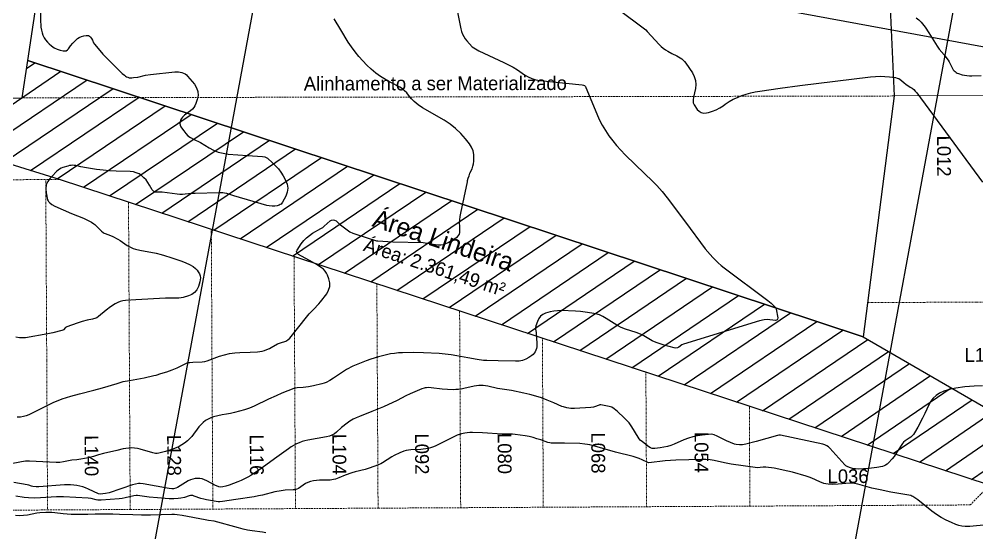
# Model space of a CAD drawing. Header units: centimetres. Extents: x 0 to 1302389, y -144212 to 85618.
# Drawn here: x 366340 to 380202, y -88355 to -80917 of the extents above; entities that cross this region are included whole.
import ezdxf

# ---------------------------------------------------------------- set-up
doc = ezdxf.new("R2010")
doc.units = ezdxf.units.CM
doc.header["$LTSCALE"] = 4
doc.linetypes.add('DASHED', pattern=[19.049999999999997, 12.7, -6.35])
doc.linetypes.add('TRACEJADO', pattern=[2, 1, -1])
for name, color, linetype in [('CANEVA', 252, 'Continuous'), ('CURVAS-INTERMEDIARIAS', 39, 'Continuous'), ('CURVAS-MESTRA', 34, 'Continuous'), ('LIMITE-L', 7, 'Continuous')]:
    doc.layers.add(name, color=color, linetype=linetype)
for name, color, linetype, lineweight in [('K-ALINHAMENTO', 10, 'Continuous', 9), ('P-URB', 2, 'Continuous', 9), ('textos', 2, 'Continuous', 9)]:
    doc.layers.add(name, color=color, linetype=linetype, lineweight=lineweight)
doc.styles.add('EC_NOMES', font='GOTHIC.TTF')

msp = doc.modelspace()

# ---------------------------------------------------------------- hatches: boundary and pattern name
at = {"layer": 'LIMITE-L', "transparency": 33554534}
h = msp.add_hatch(dxfattribs=at)
h.set_pattern_fill('ANSI31', color=3, scale=99.66408629668715, angle=-10.46440521138742, style=0)
h.set_pattern_definition([(34.53559478861259, (-190174260.4240097, -752151077.3775489), (-179.3918679343065, 260.6697166562976), [])])
h.paths.add_polyline_path([(381123.9133138409, -87001.43060718541), (378558.3140243514, -85516.06511459203), (366466.2872368044, -81513.7712144574), (366384.9388638919, -82056.18171195319), (363130.9324726069, -82063.00730415151), (366924.6325989601, -83238.3082638142), (380386.0337937076, -87666.38832107856)])

# ---------------------------------------------------------------- linework, layer by layer
at = {"layer": 'CANEVA'}
for p, q in [((366979.8914313201, -95667.3476610991), (374097.3610311936, -57131.32585878545)), ((376780.53806451, -97477.49310965298), (383898.0076643835, -58941.47130733935)), ((357638.3036379267, -77130.87115844426), (391573.0455384824, -83398.50031580211))]:
    msp.add_line(p, q, dxfattribs=at)
at = {"layer": 'CURVAS-INTERMEDIARIAS'}
for points, elevation in [([(372685.3566925025, -80814.19127081637), (372734.2774431887, -81055.80415218082), (372744.5098626528, -81094.95020985662), (372757.9588594606, -81132.70390324318), (372776.2309121088, -81168.37885081914), (372797.7177319339, -81202.67123482635), (372818.8504611927, -81231.91181219276), (372856.3704409724, -81276.13832746446), (372897.6372413826, -81315.82722082664), (372944.5015812659, -81348.69535533461), (372995.1109316378, -81377.03566856153), (373356.6968713751, -81544.01369292667), (373423.9292045906, -81576.95459450042), (373489.5645238431, -81612.94507470186), (373553.5247342862, -81651.85922478134), (373654.8404593188, -81721.07446442355), (373706.7507098459, -81751.86447380274), (373760.7779256991, -81776.95435979252), (373818.0176069949, -81793.48569526419), (373877.3840542415, -81804.31871758075), (374488.9455918743, -81867.54982939892), (374506.3667196905, -81871.39581967017), (374522.4685099449, -81879.09266248281), (374529.4975131673, -81884.49555957585), (374535.6982195588, -81890.59681092098), (374544.7632234171, -81905.60871176916), (374700.3260039547, -82286.20665294275), (374737.7624081157, -82369.40697794437), (374778.8887427134, -82450.57264719924), (374825.5530631319, -82528.69703858258), (374875.9091241219, -82604.77697358938), (374930.9316633141, -82677.7053410745), (374988.4543240845, -82748.5110539688), (375049.6924900227, -82816.10104272736), (375113.4209768997, -82881.56656665809), (375396.1700799602, -83156.73850849722), (375504.081589583, -83258.55998185373), (375570.0574501434, -83326.23447832029), (375647.8058273082, -83411.7114480999), (375719.8453926682, -83502.03257511591), (375984.7535464105, -83856.57020516269), (376271.8192564026, -84240.78093400673), (376342.6616428975, -84326.9384412608), (376379.5061537449, -84368.84091041243), (376418.078603871, -84409.01525905624), (376458.1264261883, -84447.56686375174), (376500.3766010975, -84483.68744255861), (376544.1039583736, -84518.17547660728), (377178.2936521737, -84989.4646531326), (377226.0852524777, -85030.59175879898), (377279.2380913034, -85082.52985667466), (377291.0427250002, -85098.40248181025), (377297.6649372283, -85117.03746712342), (377321.2648211717, -85243.38083353828), (377318.9397670213, -85258.8227737621), (377312.8912945522, -85270.71894875253), (377301.2729256577, -85277.26888423236), (377285.9427492282, -85280.26506399288), (377164.8285305623, -85264.7976052041), (377121.3708347974, -85271.76074638317), (377056.8451885007, -85286.72103482694), (375957.2630812243, -85620.56269675639), (375932.2341180292, -85632.22683769878), (375890.8642454994, -85668.60215872171), (375869.2956603572, -85677.11493906082), (375845.7779617026, -85679.38943982482), (375822.3792152938, -85676.08126989956), (375678.5670862465, -85638.03674252098), (375619.2582013541, -85619.9779802931), (375561.4419366997, -85597.62402631016), (375504.7722958491, -85572.29946798095), (375380.5298588055, -85502.48819992389), (375345.3449680659, -85484.03040295793), (375309.2942846444, -85467.5714467034), (375272.0040910793, -85454.14701885305), (375116.8916609546, -85404.4682194134), (375052.6261052811, -85379.1697532537), (374991.669857887, -85346.70897971568), (374836.8535400329, -85249.27819772769), (374788.2595801897, -85222.26280770503), (374738.0176896182, -85199.61527369847), (374685.3115184899, -85183.5057279378), (374630.9672173058, -85171.7658482506), (374534.155318082, -85158.44576455816), (374464.5837343611, -85150.8460509856), (374394.7933299723, -85145.63831573413), (374184.005264197, -85137.19249340091), (374130.3490257553, -85138.29908917012), (374077.2677156132, -85143.2618127127), (374025.0555084167, -85153.9998321768), (373960.0992026977, -85173.15753853496), (373920.6301378415, -85193.42473402846), (373886.8283552463, -85219.27912538327), (373861.5066147198, -85253.49018381073), (373841.8557767561, -85293.26883674724), (373820.3372571564, -85359.34738263016), (373815.5305968584, -85383.0673264674), (373816.2512426475, -85407.26085604427), (373821.918733352, -85456.30685984768), (373835.2176991703, -85611.31476473837), (373835.6470925433, -85636.70110279229), (373833.8176566683, -85661.7513227596), (373828.6172379579, -85686.34109348484), (373821.1481893679, -85710.592935886), (373809.995390544, -85733.05969028611), (373796.4490875949, -85753.61480146105), (373779.3361249605, -85771.31187351263), (373759.8510696166, -85787.09112209058), (373716.4679526567, -85815.92917706957), (373671.9790950313, -85839.7792977597), (373625.8174814477, -85857.70569050888), (373577.1302228055, -85866.7535768103), (373526.7487967802, -85869.88391551221), (373273.4023413276, -85862.050544581), (373108.8116791976, -85859.95820297516), (373061.7488191178, -85857.08333114392), (372968.1634013882, -85844.89632106276), (372833.4947330756, -85821.21941190754), (372674.3866911986, -85789.55233909859), (372594.3654458941, -85776.96184696659), (372417.3300049411, -85759.99349498443), (372192.4010283233, -85748.10482746694), (372051.8586186036, -85744.32245532185), (371887.6646112971, -85746.72222328983), (371829.385079522, -85750.19783471053), (371771.382060561, -85755.85286155055), (371713.785290127, -85764.79570802406), (371656.4668426343, -85775.90816928749), (371543.1923411948, -85804.7494851228), (371431.7876171732, -85840.14888148551), (371363.6384471733, -85864.02760332008), (371266.0420067216, -85900.99424934242), (371170.4234351903, -85942.83626440854), (371078.0392324178, -85990.98164658842), (371033.6365119785, -86018.15167816472), (370891.3219472851, -86114.56066945673), (370838.0479610896, -86148.05829871155), (370782.4294221512, -86176.47094401217), (370753.2130227779, -86187.32114009227), (370723.2837103593, -86196.48901244556), (370602.2834291407, -86227.81550355742), (370528.412491375, -86242.94498933415), (370453.3728456159, -86250.40941275138), (370364.9590668071, -86255.65705447225), (370339.4655940379, -86259.02607296593), (370314.6834311116, -86265.29331580744), (370143.9035985503, -86332.98240553419), (370059.7005303235, -86369.09848930771), (369948.7892784693, -86420.31850834459), (369741.2259396575, -86519.90914355469), (369673.5000336607, -86549.28825202823), (369603.3865451185, -86572.38863714284), (369458.0937972112, -86612.43426533311), (369399.3001585129, -86624.78437503867), (369339.8939663642, -86634.30517523561), (369280.9018063595, -86645.91930557691), (369155.1725709543, -86677.22371305316), (369114.1435997642, -86690.73668573919), (369074.9651924875, -86707.78396800003), (369038.5372243802, -86730.1330896176), (369003.9518296633, -86756.0049101254), (368972.3511328062, -86785.96509991918), (368942.7540346676, -86817.64329908931), (368916.1699501861, -86851.88471622686), (368865.6133304801, -86925.92751682608), (368838.4596965765, -86960.7833233334), (368808.1917325685, -86992.96598427661), (368775.8392045808, -87023.37514201287), (368735.1617902322, -87055.01357008662), (368696.5108856264, -87080.7831433012), (368655.4244296711, -87102.45428797108), (368612.7142728637, -87121.39314679673), (368533.3024793146, -87151.15779091237), (368460.851394362, -87174.67776787857), (368362.7817297013, -87201.03690772533), (368337.7011253128, -87204.0362427138), (368312.3433616352, -87203.48782113646), (368275.0344203545, -87196.47536937971), (368091.5048731273, -87142.39936475281), (368051.3961016702, -87133.09617357649), (368010.9897423587, -87126.9406707497), (367970.1511721123, -87125.53972285864), (367929.0150140264, -87127.28646331793), (367884.1083481825, -87131.83337018231), (367846.6544146828, -87137.51353152303), (367754.9888906496, -87161.9035169275), (367563.4773538598, -87204.87535089589), (367489.5539479364, -87225.72140641662), (367416.4208776116, -87249.25731272929), (367379.4845166889, -87259.54313144292), (367342.0695789932, -87267.86558843008), (367176.7509031487, -87295.12142525939), (367103.5773366257, -87300.54878808607), (366982.1473266491, -87328.05610432843), (366928.541281248, -87337.06711548741), (366874.1800168683, -87337.82052598073), (366491.7533565962, -87317.15307090711), (366433.5480665914, -87317.97689620717), (366375.9412369179, -87326.37059605637), (366200.6244795384, -87360.29320031672)], 77638.32322511928), ([(366653.8030321504, -80700.0399714105), (366651.0470427207, -80955.69242313204), (366652.2735213902, -80995.74939819344), (366655.6812257385, -81035.52005986415), (366662.3571483221, -81074.8808526161), (366671.2142965988, -81113.95533198188), (366684.5095344339, -81151.22455270376), (366701.311050487, -81186.4657376752), (366723.3866847866, -81218.66758432353), (366748.9649770292, -81248.86099638732), (366773.1474914871, -81273.22237734264), (366808.8869079205, -81303.82294258976), (366847.1021899036, -81330.12748866668), (366889.0321752949, -81349.98310577008), (366933.4380262416, -81365.54270379714), (366976.2763942013, -81376.74866840805), (366999.2607981873, -81378.07493550552), (367020.3256974965, -81374.3744537289), (367038.5251357368, -81363.141463954), (367054.8246706211, -81346.88534551003), (367084.9276782708, -81305.11493710332), (367117.9731555948, -81265.63120807905), (367153.9071860039, -81225.70802731643), (367183.5834652858, -81199.52747371129), (367209.6032503329, -81181.62076062761), (367242.0322705127, -81167.91803323675), (367276.7415315155, -81158.386398929), (367311.9994995318, -81152.52361990465), (367329.6163298374, -81152.6760852465), (367345.8490193448, -81156.26203515887), (367359.9858963482, -81164.99459182983), (367372.738632585, -81177.16063298244), (367386.9727665596, -81197.38394345128), (367400.0249530438, -81221.09835280827), (367417.1901791506, -81257.93709491543), (367432.5918055328, -81280.18006255035), (367483.1945888874, -81342.24835707626), (367553.2045925836, -81423.52922812867), (367627.5007110998, -81500.91937165929), (367833.1170939174, -81703.85284501413), (367863.1446726733, -81729.82080769047), (367879.4111346033, -81741.12571074866), (367896.3163711037, -81751.60604055357), (367914.0889517867, -81759.53039281478), (367932.3485909186, -81765.09203924064), (367951.3302970694, -81767.12832332583), (367970.7874508854, -81766.80989206157), (367993.6106741566, -81764.23482954846), (368055.7464368799, -81755.02560710482), (368167.4944683565, -81729.5104083888), (368242.6438863178, -81716.23864932836), (368593.4832416427, -81680.75189185707), (368644.7000759224, -81680.4514833419), (368669.9779864317, -81684.06618843798), (368695.1018018895, -81689.55780783866), (368718.7896029385, -81698.54427582308), (368740.8703307604, -81710.03117590304), (368760.5417288176, -81725.2892303236), (368778.6024333631, -81743.06731809856), (368877.3363750192, -81859.73400434118), (368908.2616577196, -81911.2964201771), (368927.4808568768, -81965.05480194266), (368929.152011408, -82022.12944903586), (368919.1366837028, -82081.40368225737), (368898.9932540301, -82140.25659147283), (368885.4608378346, -82170.2296584901), (368868.7107839283, -82197.81454857028), (368847.1222877332, -82221.79975708626), (368822.3259545002, -82243.3985987207), (368734.0110893857, -82308.19734808512), (368718.4184680739, -82321.88812782808), (368704.2960213601, -82336.78286136873), (368692.3721260957, -82353.49242112332), (368676.7196929182, -82381.93881128385), (368669.4773004283, -82405.78657741728), (368667.1992586342, -82429.31477517364), (368672.3623124918, -82452.39302202512), (368682.4897170548, -82475.15170040657), (368703.9154573319, -82507.68958760676), (368721.7460926952, -82534.77976357352), (368751.1006079161, -82571.96444998833), (368783.8849614067, -82605.12052748649), (368821.8287732711, -82632.23640682863), (368863.194432901, -82655.31206638552), (368965.1107376057, -82701.24671050924), (369090.9313376348, -82779.57905894972), (369155.5200822431, -82813.66342968936), (369222.2700372591, -82841.20451124478), (369292.2627129636, -82858.92575861787), (369364.4245896015, -82870.11532739527), (369646.7490232885, -82892.53379192235), (369860.9919852435, -82906.19872999977), (369894.3664710975, -82910.86290562295), (369915.1428335772, -82917.94341944577), (369933.358072647, -82930.16567846254), (370008.4724542318, -82996.37605115905), (370052.0214089985, -83038.9087093015), (370092.4004365137, -83084.00786997474), (370127.9924560389, -83132.96605467866), (370160.4029375069, -83184.49873239524), (370197.0109924418, -83249.8503992206), (370218.2210935538, -83307.64535424617), (370227.4627691864, -83365.48988196242), (370218.7509015642, -83423.41366875428), (370198.0687983439, -83481.39682877873), (370150.5452076768, -83568.10097856619), (370141.3448318031, -83581.53321752598), (370130.7303958368, -83593.4576827017), (370118.0257068388, -83603.0907102662), (370103.8989672684, -83611.2043530859), (370072.6128213091, -83621.68240910606), (370039.8772655238, -83625.74083477774), (370002.194141501, -83625.69294482042), (369960.041172543, -83620.92766000074), (369924.0507414354, -83612.92226557713), (369449.9120830324, -83476.80397303615), (369347.7513315138, -83442.78344999193), (369310.8943318929, -83435.13488712144), (369289.6296956845, -83432.45398433722), (369230.6182700638, -83430.17964169389), (368886.6376338495, -83440.98764688641), (368838.1571453616, -83443.64814922545), (368741.5848326876, -83453.44965270403), (368702.8422045245, -83454.85807683016), (368664.1270646167, -83453.7581043574), (368625.5772426527, -83449.95222242479), (368410.9509429925, -83421.57144550583), (368380.1018951217, -83420.73852100465), (368333.7406477698, -83423.28369103945), (368307.9434322914, -83419.84671642777), (368294.8889450516, -83415.84440700972), (368289.0042126375, -83412.4771481434), (368273.7937379644, -83398.41800477938), (368266.0642339406, -83386.87568791973), (368228.9185397455, -83319.00246220309), (368204.7969749816, -83280.75728879531), (368177.8759680944, -83244.8835357881), (368146.7561729983, -83212.59232003184), (368112.8449262753, -83182.68413554702), (368074.9537897636, -83158.74009712465), (368035.3600561855, -83140.22812527171), (367992.9495549953, -83129.66874470338), (367948.6701560431, -83124.3992308277), (367744.4517301137, -83118.57555957622), (367649.9158826305, -83112.85141657875), (367555.6296800072, -83103.90992030219), (367461.5170444324, -83092.82146181999), (367314.3786696597, -83072.18257262051), (367233.9036724081, -83056.39683699026), (367161.3400465962, -83038.38317365333), (367137.8726180242, -83034.1299008161), (367114.3845021732, -83032.18358117755), (367090.8591750168, -83033.67627997173), (367067.3131605641, -83037.47593205795), (367043.8458358223, -83043.42859737441), (366974.404687088, -83064.53495162295), (366947.8332727821, -83075.66083279898), (366925.6460574988, -83087.6876750373), (366905.3697615383, -83102.7025508016), (366886.3564043804, -83119.7141724278), (366815.416172351, -83192.8907931255), (366788.9986468912, -83220.13943603978), (366755.6947327433, -83267.27801302652), (366732.9574931043, -83317.40198556293), (366726.0733554377, -83372.01475708385), (366729.7656929457, -83429.61473420862), (366752.895558702, -83531.39532719715), (366759.6677543923, -83548.6695224655), (366766.2779676226, -83558.80918328822), (366783.1076696023, -83576.88692777132), (366813.2276949411, -83598.78757044894), (366858.796978658, -83623.90649668896), (367096.2856037234, -83731.70123955622), (367272.7577550013, -83800.1728427345), (367341.0805717557, -83832.69691942103), (367386.0821419684, -83856.17047483986), (367421.6085556428, -83878.43115536566), (367437.7982674761, -83891.68806781381), (367530.2788010263, -83985.96700037783), (367556.9096151635, -84007.608326872), (367572.040960388, -84015.51106088102), (367637.6054249523, -84039.81296408304), (367696.6742847686, -84065.31714057442), (367769.4960897721, -84102.01670626414), (367804.1252658683, -84123.48330165481), (367904.0917599436, -84193.19933115767), (367931.8989359255, -84209.51409668595), (367961.0144852091, -84223.3543411229), (367991.0010765897, -84235.55143864988), (368021.8741221483, -84245.69270182773), (368084.5951576791, -84262.2330619758), (368324.2172440393, -84303.98709178716), (368397.5450099832, -84322.2533738736), (368445.6052349767, -84337.34266999346), (368534.6095881319, -84369.06500650872), (368697.1689323785, -84422.92661306917), (368753.7282575943, -84443.69032809834), (368808.2079840254, -84468.58001195581), (368859.1114056373, -84500.15702100255), (368894.242018224, -84528.18234349092), (368915.8240254243, -84550.38101408066), (368933.6828472611, -84575.67237062263), (368949.0640191815, -84603.01958740278), (368958.680523253, -84632.22096264092), (368963.7990477579, -84661.68615379761), (368962.1540917711, -84691.55415438657), (368956.0031657111, -84721.67436011968), (368934.1252804643, -84788.43652055366), (368910.5395736566, -84834.97816282726), (368880.1567432497, -84874.47732958099), (368839.5760422947, -84903.39717726706), (368792.1902272487, -84925.26293866168), (368714.6688720809, -84946.16404860621), (368684.3897359189, -84951.62885402667), (368653.7587331837, -84954.44425243954), (368529.7498075413, -84956.35065082353), (368458.3381851448, -84959.0426763187), (368026.9526421796, -84980.93997403921), (367880.1559206224, -84991.26572339001), (367841.0985599738, -84997.17675590792), (367803.1236924926, -85006.50050810134), (367766.7979714819, -85020.94296452898), (367731.5627341306, -85038.80975140375), (367664.5763508017, -85082.40292631055), (367601.1514812211, -85131.0220743824), (367490.4891517598, -85222.8178303916), (367463.0622628002, -85240.88019025512), (367448.0451382889, -85247.3395409307), (367399.8806240433, -85260.41634632708), (367325.438507715, -85275.78492650797), (367251.6594995765, -85293.43472999503), (367179.3896877968, -85316.52197861666), (367030.6716273421, -85370.17460221244), (367013.4116547249, -85380.16221159702), (366981.3210549653, -85414.14671764523), (366974.5532820197, -85419.29190217413), (366958.8132887208, -85426.0434104419), (366830.0110980924, -85457.74307626183), (366756.2698701769, -85472.38977029943), (366433.4085687774, -85529.41196072072), (366383.1950725805, -85533.05979426543), (366347.2447493359, -85530.81847302077), (366290.2712114006, -85519.86998917421)], 77837.65139771266), ([(374989.4901465558, -80756.53129409591), (375408.8935967731, -81072.17568623213), (375431.9425719858, -81094.16895689658), (375604.2548574418, -81283.16761866462), (375632.7551386848, -81311.47845318227), (375662.8710525546, -81337.736375454), (375695.4104153816, -81360.91492926626), (375729.5868222917, -81382.03439040418), (375786.5753593147, -81413.2049181094), (375858.4028252697, -81447.16681931814), (375885.917973002, -81463.03238425759), (375930.4178227524, -81493.17330148251), (375951.8353392796, -81511.378816229), (375970.8730313358, -81532.04338835526), (375988.3380946495, -81554.36341635796), (376085.1963899291, -81695.06842530315), (376112.8368787144, -81748.83153890198), (376130.9161774048, -81804.42664981206), (376134.6447954336, -81862.76304595367), (376128.8122233751, -81922.93143940606), (376101.1858601776, -82046.55325343559), (376094.9951111902, -82084.57138397341), (376094.1091749294, -82106.92766730918), (376097.9433231362, -82128.96994192564), (376111.1811532555, -82159.96514564176), (376154.2808047213, -82223.31313594902), (376182.5760739933, -82250.97800700838), (376214.0896787848, -82270.21716635831), (376250.4191759998, -82276.8257488535), (376289.9474074462, -82275.00499925652), (376318.9463825781, -82267.96593594243), (376374.8149289248, -82250.93036733061), (376428.8272223235, -82229.84255464637), (376480.0564163335, -82202.69688223803), (376529.4293573856, -82171.49896585022), (376561.0926597058, -82148.82725046735), (376617.623951424, -82111.79616480583), (376675.8790192577, -82078.05300201886), (376736.7286468333, -82049.24843405225), (376799.3020505072, -82023.73178905359), (376863.6868931201, -82002.67464503192), (376928.7277326518, -81984.21159512125), (376994.7525675932, -81969.63968624559), (377061.4235988192, -81957.66006133778), (377353.3978915656, -81914.71661710198), (377638.0916487561, -81876.34730818524), (378665.2012922507, -81751.99845157168), (378733.7945950982, -81746.29268855712), (378802.3829589678, -81743.96095967683), (378870.9599191117, -81746.6844767016), (378939.5239497637, -81752.77041708495), (379026.2434844048, -81763.71972733267), (379050.2965986062, -81769.24669640785), (379072.9493324201, -81777.63659202919), (379093.5210968932, -81790.3244979867), (379112.6826803033, -81805.87352053088), (379149.1273814267, -81841.21576268668), (379173.5406634535, -81860.8157877801), (379237.7096871476, -81899.97120445804), (379264.3851341545, -81917.74921440077), (379289.3240307976, -81937.46658870066), (379311.6455860088, -81960.1059004234), (379332.2189800557, -81984.6925670807), (380284.0898870094, -83276.99898800033)], 77538.6591388226), ([(379325.9551121233, -80898.52585222485), (379362.343517465, -80926.8746994756), (379395.8195276451, -80959.7429896674), (379455.2722436373, -81035.62807505552), (379507.9985614183, -81115.88559373049), (379625.3807831053, -81310.14402408196), (379657.8299496799, -81352.90695903005), (379729.2309469663, -81433.73529365042), (379768.3910483819, -81484.7207122623), (379785.1214253314, -81509.9759435005), (379800.0694810264, -81536.32088261656), (379847.767162642, -81632.93989563442), (379858.644174205, -81649.00605119922), (379871.6045083712, -81663.45026433904), (379885.9522675615, -81676.80277842726), (379901.9715928594, -81688.18365587876), (379918.7223204647, -81698.12869972785), (379936.5844775105, -81705.89730188064), (379987.4695901977, -81721.0015961667), (380022.9736092691, -81728.89688196447), (380058.7342810704, -81734.57947144573), (380094.8563354395, -81736.93359058548), (380131.2350425389, -81737.07501340687), (380266.4197306487, -81731.34431957413)], 77438.9950525259), ([(380285.8603682311, -86224.44473840497), (380162.5805178029, -86231.51274162164), (380030.5199346553, -86242.16835072584), (379899.0858173244, -86258.9801105567), (379819.1732593342, -86273.6220984007), (379770.5707156759, -86286.82070070575), (379723.5017018683, -86304.72138936902), (379660.6874713686, -86334.45024369872), (379611.7832288112, -86366.67727977276), (379568.6369051029, -86404.2751474859), (379534.0989627882, -86449.91893195524), (379505.3207494555, -86500.9237475263), (379449.2939227475, -86626.9722699021), (379416.9377499541, -86694.22138574475), (379346.2344939727, -86825.707741928), (379299.6026068119, -86906.87059565034), (379284.1391009386, -86929.5749447202), (379266.7081992376, -86950.365271538), (379246.3418098261, -86968.28237997444), (379224.0178252525, -86984.28727621312), (379166.8249510734, -87020.72996111185), (379139.6636365469, -87043.93926371017), (379125.313344355, -87062.8661745876), (379055.6357679919, -87174.31256160652), (379004.9409824001, -87247.07310660908), (378976.8005345369, -87281.29057827184), (378922.6465339569, -87340.45972121644), (378903.2061375552, -87357.80800416836), (378882.3044103569, -87372.69722989964), (378859.2094069318, -87383.87736356532), (378834.6530727, -87392.59844010515), (378756.6906107041, -87408.64450618668), (378600.3123222131, -87426.83893388335), (378563.4558660252, -87429.5585499543), (378489.5372692182, -87431.3922820799), (378445.5691120251, -87429.59573983942), (378416.4307552848, -87425.8659871188), (378387.8401226816, -87419.11582519737), (378359.6125793991, -87410.34491988597), (378324.622201884, -87395.66285439074), (378306.9852268793, -87385.1385897288), (378291.2383543, -87371.95333310316), (378076.3678065204, -87130.06461733891), (378054.3328750427, -87109.49510386706), (378028.9466397779, -87093.24234866799), (378001.1635647283, -87081.0772389922), (377972.0302503623, -87072.65592455858), (377358.4491564164, -86940.13398292824), (377336.7193128161, -86939.97184643304), (377315.3899253521, -86943.89712247418), (377007.8207885557, -87032.69934410299), (376857.6143740061, -87072.79012266704), (376811.5556022201, -87080.99579964852), (376764.7835810042, -87082.19822947378), (376718.3421697384, -87076.39764479105), (376695.6736877607, -87070.7818234769), (376634.0818209883, -87048.89605100622), (376580.0346418578, -87024.57273582637), (376462.7542585786, -86962.11818449292), (376443.0410722329, -86952.90299154044), (376402.4088322336, -86937.2701084101), (376360.5235319849, -86928.25703194173), (376317.6794237075, -86928.7153623515), (376225.2328212672, -86940.04912825863), (376158.0793603013, -86951.12885208937), (376091.8883539722, -86965.83222928055), (376027.1281388194, -86985.95857044286), (375963.3419890944, -87009.70057448107), (375820.5235043513, -87069.71301586158), (375771.7081136031, -87087.96006305487), (375722.1709917514, -87103.52993055951), (375671.5387573941, -87115.09691928665), (375620.1866021164, -87123.97692751483), (375543.1889993188, -87134.1404852618), (375516.7601723974, -87134.39760445923), (375503.828749275, -87131.97881057719), (375478.6753507484, -87123.02570100245), (375455.3464238804, -87110.01098631354), (375360.4432953734, -87036.75048432575), (375330.9623030828, -87010.73144954036), (375313.1981520826, -86991.45748311208), (375297.7495395271, -86970.40176429917), (375209.2193884696, -86817.69460921979), (375190.0966192879, -86789.80835703894), (375168.9801038758, -86763.38829707989), (375146.5468884177, -86737.95137915833), (375099.0144748603, -86689.22023882071), (375002.1140825024, -86596.92222660716), (374953.7822830053, -86557.07370453578), (374918.4565887028, -86536.36020732444), (374879.2786458298, -86524.43168410668), (374761.7887526026, -86503.27899685508), (374747.3293337512, -86502.49349754589), (374733.1282228526, -86505.30294771638), (374668.3148153822, -86528.84508575904), (374651.0410854712, -86533.52956273896), (374615.5508239662, -86538.61971992385), (374379.6431071591, -86554.2366320886), (374325.3137271678, -86554.10405378905), (374298.3672242804, -86551.07304319367), (374268.0394723787, -86545.82633673766), (374218.9637556492, -86532.39404810648), (374195.1975494255, -86523.39309895816), (374078.3299056463, -86471.8186616546), (373984.4079032855, -86433.24895747827), (373901.3140123666, -86401.73652007157), (373816.6296240545, -86374.77484106744), (373730.7533066013, -86351.68754640158), (373644.0818180812, -86331.80806283047), (373464.3814021878, -86294.53362448508), (373265.7836073152, -86262.39376890485), (373122.7709423672, -86231.76367630952), (373057.2025477624, -86222.95742283671), (373024.3187666906, -86221.34329113306), (372991.5735394196, -86221.83241960895), (372959.0254371635, -86225.47952834118), (372926.614078535, -86231.23969796853), (372776.2114956998, -86265.58825441636), (372737.721408945, -86272.98241696815), (372699.0268532254, -86278.57532927391), (372660.0500956721, -86281.47089166357), (372620.8670590194, -86282.57500443712), (372542.3472782962, -86279.79883838099), (372464.1190084549, -86272.53604489626), (372303.4770236061, -86252.96046169114), (372269.7157355445, -86250.8295334279), (372235.9399664643, -86252.61816553806), (372219.2318294532, -86255.22808612772), (372202.7662261751, -86258.77467948903), (372170.8327462313, -86269.62978890823), (372001.9518602002, -86341.08509374113), (371936.6411541736, -86370.66704193153), (371809.7396696236, -86437.51112815127), (371615.44149272, -86529.15330922962), (371445.9892211886, -86599.64160838185), (371266.0501284777, -86667.91938362003), (371218.5340604302, -86687.58206829923), (371172.5745885655, -86710.06599448773), (371128.9371201926, -86736.76926691236), (371086.8464473513, -86766.29197079659), (371006.0693138111, -86830.83091222274), (370935.660385185, -86896.96050595268), (370903.0792356063, -86922.0775213787), (370867.811829478, -86942.53292012625), (370830.3325542165, -86956.03260104617), (370791.1461561592, -86965.38596204529), (370520.3269599979, -87011.93262989208), (370476.9633143193, -87021.29486075253), (370434.4349475948, -87033.21335360696), (370393.186716127, -87048.95606382313), (370352.7639629544, -87067.25322598405), (370275.3550962528, -87111.14096371093), (370238.3511139677, -87135.78568647138), (370071.1315816745, -87260.47267300752), (369825.7698153144, -87436.310478031), (369738.8967311221, -87495.22358995274), (369694.1554875746, -87522.63514666652), (369648.7716939462, -87549.02601392413), (369602.3627371204, -87573.50459138438), (369555.264528408, -87596.44710512093), (369507.1163057594, -87617.11801515156), (369380.6329900181, -87664.08357147325), (369332.4691223129, -87678.52871774405), (369286.5174595498, -87689.88588448521), (369259.1585539403, -87692.81914919979), (369231.9393654857, -87688.79522191902), (369218.5486566015, -87684.52811391745), (369180.1112959035, -87667.547266896), (369056.9817883043, -87599.50233897375), (369024.6282760352, -87584.81067960459), (368991.394076254, -87573.62522096929), (368956.8303245557, -87567.7177597119), (368921.3742745466, -87565.32448967337), (368886.0388580299, -87568.58854584943), (368851.7399311266, -87575.45952442638), (368818.967241803, -87587.73055566795), (368787.2310420762, -87603.60850940025), (368631.8507931952, -87698.43538202098), (368607.513279793, -87708.60563539038), (368572.7628767603, -87717.86616155377), (368548.4515067343, -87719.60894494125), (368511.5381858303, -87714.89925721363), (368134.3271743876, -87642.72635278525), (368090.3115395818, -87638.77242702877), (368068.3415155511, -87640.34968549671), (368024.561484604, -87648.78367354069), (367981.3743541058, -87660.70211468462), (367643.9388209434, -87773.53156625517), (367591.2331680207, -87785.40477997303), (367510.5231889055, -87795.4198283527), (367490.8170106033, -87791.05044732802), (367342.6673831829, -87721.89109119971), (367301.7088255582, -87704.67769223562), (367260.0381049524, -87689.67393817793), (367217.3294468359, -87677.98518182471), (367173.9184264019, -87668.50788052462), (367129.8810956201, -87662.42160304051), (367085.7475427426, -87658.55738293997), (367041.4388195851, -87658.05602594669), (366997.0302540392, -87659.79632759816), (366624.3256818431, -87688.99469110259), (366588.7142438559, -87689.58280877091), (366538.8163849965, -87682.96140069378), (366518.293443032, -87678.34995154367), (366478.2080223294, -87665.46329225716), (366457.7368246654, -87660.51681099588), (366261.6479692828, -87623.40800163493)], 77538.6591388226), ([(380345.5180370922, -88236.6443678296), (380101.6091658411, -88261.12116821425), (380077.3433080573, -88263.16627187404), (380031.2580044085, -88263.61379328312), (379985.8990604015, -88259.63473240694), (379941.6113345847, -88249.03268414311), (379898.0481582359, -88234.01385431329), (379832.9388934994, -88205.98527459387), (379759.0372331481, -88170.6875892157), (379687.3003260136, -88131.73573665129), (379618.8100186459, -88087.33294009301), (379552.4942651364, -88039.27778649295), (379348.0189997633, -87878.56454171488), (379306.2952671411, -87847.38571272511), (379277.3396311408, -87828.61900124617), (379262.0375633044, -87821.20161911543), (379245.9016648373, -87815.82952061636), (378955.98726286, -87763.7731771023), (378803.3856091172, -87733.75375048188), (378683.2427142746, -87706.88141634763), (378477.8729303604, -87650.99115509569), (378429.0050701927, -87640.38437474653), (378395.8390355847, -87636.73165691725), (378362.5693056142, -87636.38405838079), (378194.2368140806, -87650.16116182509), (378109.8993801277, -87653.86105119769), (378048.3719293703, -87650.7774183302), (378018.1250134149, -87645.31253750937), (377988.1323194375, -87637.86761571304), (377929.5322875606, -87617.50738234475), (377812.7455055012, -87563.46481120825), (377773.6891008568, -87547.58582573992), (377733.9026127504, -87533.62939624413), (377534.3683251893, -87478.3000471846), (377467.844768075, -87461.33101879715), (377401.0141068468, -87445.80524552986), (377333.718419248, -87432.41314276977), (377266.1174376682, -87420.45449459244), (377149.7208984988, -87402.65572295862), (377111.089542515, -87402.19959345896), (377023.3474572456, -87411.76717402102), (376993.725222731, -87410.21828508595), (376647.9270944617, -87359.20171716507), (376548.1376603658, -87340.82162959583), (376399.1808127158, -87309.28623162891), (376340.6717798574, -87299.46290857944), (376281.8051140162, -87293.22212280356), (376222.618543885, -87292.06068369822), (375847.1830298665, -87301.91373464951), (375768.5842753327, -87306.36948893315), (375690.1477357846, -87313.0747632169), (375452.0009724478, -87339.49754772225), (375439.0937018318, -87336.72849056829), (375357.7980094869, -87297.78478392513), (375315.1266918462, -87279.0895220887), (375271.767053412, -87262.36506937962), (375227.3838293537, -87248.60354096451), (374970.6617603, -87185.95499868173), (374672.9322594036, -87098.67536441475), (374600.8842665649, -87081.16233573391), (374564.5309788333, -87074.13382531429), (374528.0117266417, -87068.44288338977), (374454.2970036805, -87062.36845052076), (374233.9057265943, -87055.15903558934), (374042.9867523588, -87054.04169127185), (374021.2523316402, -87052.64224247489), (373992.8747015067, -87046.54965478653), (373889.9177443138, -87009.70644213617), (373834.6466482477, -86991.46102775913), (373778.8538423541, -86975.21719507375), (373722.2664859972, -86961.95831876562), (373665.1592299938, -86950.69122343312), (373591.672688612, -86938.22322626034), (373517.2962796735, -86929.03676487107), (373479.8928489701, -86927.14529313301), (373329.7099647853, -86924.85595546314), (373046.0501867498, -86908.51508139682), (372901.6268243609, -86902.69836407556), (372864.2164375904, -86902.98462710652), (372827.0230098121, -86905.38863138933), (372790.1853275409, -86910.9697776241), (372744.3745975039, -86921.01515756059), (372681.9813806838, -86940.72733739534), (372622.193429395, -86967.29559945627), (372408.2109260751, -87077.77139151402), (372372.8814576353, -87093.62418430333), (372336.7656617993, -87107.58852952672), (372294.6420954883, -87122.03445136105), (372260.0870847798, -87131.55403524096), (372225.2205478968, -87139.3032707519), (372189.8569448995, -87144.36614634952), (372154.1738252288, -87147.64706280339), (372011.3589071386, -87154.52249303117), (371976.2906681469, -87157.87643589196), (371941.7480180049, -87163.59768743053), (371907.9834203705, -87172.89839884557), (371848.2404122858, -87195.49191686124), (371770.0546307672, -87232.83085743582), (371732.7869877251, -87254.84246449522), (371601.5849336718, -87342.61150020832), (371577.4810584778, -87355.63229355522), (371552.2905268131, -87366.41525546409), (371486.18558037, -87391.18842195714), (371393.388663727, -87422.36257539311), (371346.2120753488, -87435.3583379174), (371205.3024142721, -87469.341994494), (371156.535147388, -87483.4324555895), (371061.1524893096, -87518.34518083505), (370966.8262324617, -87556.75702127657), (370916.7528679472, -87575.06563939451), (370891.3400502591, -87582.4427343639), (370865.6479787317, -87587.98449666356), (370839.5027241604, -87590.76692444552), (370729.4197673449, -87591.3535707905), (370686.7483470159, -87593.18161275072), (370598.8365993887, -87603.17393108446), (370559.0929349996, -87612.25207237242), (370520.7373939826, -87624.7892470262), (370484.4952501103, -87642.51060158573), (370449.6430397354, -87663.68118897418), (370381.5009818501, -87710.29397155711), (370358.332822668, -87721.8153177643), (370333.982664043, -87729.80421607435), (370308.5606661648, -87733.1154909381), (370191.7469409234, -87738.04335853807), (370131.3688813978, -87744.75969980654), (370041.7252899699, -87762.04351823597), (369863.1981101331, -87807.31216815166), (369803.3593191434, -87820.76651861222), (369743.1079958416, -87832.22916570536), (369474.9115973227, -87873.5745346754), (369282.0279694418, -87900.92832730743), (369246.835502714, -87904.07689622673), (369220.4391808003, -87903.22517182768), (369051.6409631487, -87876.17366083432), (369011.3239473515, -87867.06511203962), (368971.6134078834, -87855.60577861522), (368874.3176300807, -87821.41962706763), (368853.9722116725, -87816.12138272973), (368843.5392811254, -87815.0457945322), (368822.4278868033, -87815.59584688395), (368801.7616333176, -87819.55238676409), (368734.8201667034, -87842.21500087628), (368682.2590927269, -87854.34802221143), (368643.998377225, -87859.40282988551), (368578.4538511618, -87863.47240204777), (368512.8013626122, -87861.81604349375), (368345.090319064, -87849.62050253426), (368220.5413746912, -87837.05576785337), (368051.1369135274, -87815.15233743805), (368034.309177482, -87814.29427717242), (368000.8987735214, -87819.64695716131), (367874.4148107097, -87849.8795514534), (367831.9172163116, -87857.79027808036), (367789.0621439184, -87863.46609518619), (367528.273533567, -87883.03137587963), (367503.1118604245, -87883.45158919343), (367478.0487108329, -87881.1434214901), (367453.1965207274, -87876.70533279201), (367383.8772192599, -87859.17940019467), (367337.0353260927, -87851.54136235622), (366980.1990332896, -87832.08352329442), (366947.1691993502, -87831.69915297307), (366881.1077731689, -87834.12260441112), (366650.4531253324, -87849.77732264466), (366567.991183349, -87850.62095699157), (366473.5669961149, -87847.69442009859), (366414.6609467008, -87841.83148924692), (366294.2485473851, -87825.30786210528)], 77438.9950525259), ([(369911.5699581201, -88355.18366996635), (369862.2666545133, -88346.33089505567), (369712.9957469881, -88326.09879737644), (369647.1118180255, -88314.72079212283), (369581.8579489856, -88300.20583008003), (369517.0110523613, -88283.5971499508), (369164.8998578364, -88184.56059478258), (369079.4464943648, -88174.76742465125), (369030.4695083741, -88167.49516566534), (368697.9887515623, -88102.26623748557), (368625.2375949216, -88091.41376950196), (368588.5554038484, -88088.85484529773), (368551.7901013172, -88088.61161477043), (368241.2768370227, -88096.33756103899), (368112.7841543613, -88097.8820338258), (367984.2959710843, -88095.89023159942), (367792.2665238224, -88086.68277681276), (367696.1535223078, -88084.559168937), (367440.0544300303, -88082.13622051963), (367333.0636678614, -88086.94257524403), (367091.8375869764, -88087.23621549242), (367035.6331285697, -88084.68978199258), (366979.5951776201, -88079.65049330093), (366854.805664765, -88064.16299375574), (366811.7737149125, -88060.37048128626), (366725.3733093017, -88058.06443618113), (366639.3214863135, -88063.74832304649), (366596.7553908027, -88070.32885098507), (366459.4346538567, -88098.21534166078), (366402.3004790721, -88105.2571728829), (366344.7584006371, -88107.04469400016), (366286.9515236238, -88105.3272814544)], 77339.33096622923)]:
    msp.add_lwpolyline(points, dxfattribs=dict(at, elevation=elevation))
at = {"layer": 'CURVAS-MESTRA', "elevation": 77737.98731141597}
msp.add_lwpolyline([(366309.2438569262, -86674.96061691642), (366360.3601763735, -86673.94233040005), (366403.3703006681, -86667.64651246232), (366424.5126483185, -86662.70359828713), (366445.4792566439, -86656.84648289843), (366486.4288658089, -86642.06211557769), (366525.9733104011, -86623.85610717145), (366783.4188617532, -86490.09071899593), (366842.4706007823, -86460.9236823789), (366903.5846649315, -86436.39423926896), (366963.5267632554, -86414.97260960168), (367086.6774198035, -86374.91167352168), (367211.9093563877, -86341.96476561466), (367422.197431857, -86290.83607781935), (367545.245479174, -86255.61084288155), (367756.8266964424, -86190.51176001097), (367846.6144269244, -86165.6431979228), (367937.8211567735, -86146.59068597405), (368149.1890105557, -86108.49230686136), (368289.0015682643, -86078.58297821862), (368323.5158248507, -86069.613290774), (368390.9742173812, -86046.34683782584), (368477.8043506494, -86021.74281566837), (368552.8332641366, -85995.40508809919), (368626.3897790498, -85965.4610070056), (368752.4720693198, -85902.44866334216), (368771.8123133103, -85895.13577701934), (368791.8595486066, -85890.031139314), (368812.3662506859, -85886.38971994643), (368854.1648186136, -85882.37347037587), (368989.7167077765, -85877.94706422812), (369027.1931388658, -85873.79130421596), (369063.4096823756, -85863.34213285192), (369241.881367611, -85798.9486718979), (369313.9891455519, -85777.06796292446), (369386.9462182013, -85759.75282958848), (369461.2106301158, -85749.29729543545), (369536.3225265966, -85743.41713755025), (369681.7941957662, -85738.6742658065), (369788.4808792773, -85733.26446018554), (369823.5615306745, -85729.2945764375), (369858.100301907, -85723.04558986431), (369891.8418589689, -85713.37576382194), (369925.0513364901, -85701.4286451923), (369966.1558940233, -85683.5006493738), (369989.5621390795, -85671.95233200939), (370079.9257276823, -85619.87637335382), (370122.2501425284, -85603.41014778207), (370199.5762086142, -85577.0912973911), (370215.5964124652, -85569.59088002297), (370230.5688004285, -85560.63006299059), (370256.3669458316, -85536.8446686875), (370499.0308920962, -85232.77750552568), (370539.4178808535, -85184.10935508073), (370599.5986582325, -85118.5939958166), (370679.0489026306, -85038.85076063848), (370703.0531416659, -85010.07194980333), (370791.5216863239, -84894.89022276798), (370819.4305641581, -84842.99512590913), (370835.8311814101, -84789.4812418306), (370834.9601372051, -84733.5070599971), (370822.582642567, -84675.9042903186), (370802.8521807694, -84625.51764135744), (370786.948755765, -84593.64498248097), (370767.7988084859, -84564.31454425177), (370743.7834480254, -84538.82864897914), (370716.5197551558, -84515.8947749818), (370656.0924838067, -84475.30210233448), (370583.8648203569, -84437.80012479308), (370382.392097189, -84322.78261438315), (370368.461550825, -84311.34158838898), (370359.1052686544, -84295.93130024587), (370356.7565262659, -84278.9065429279), (370362.5343817973, -84262.71383167605), (370424.4080840637, -84168.99133242966), (370458.893040853, -84124.12828968692), (370496.9988583061, -84083.14679410297), (370540.5350616449, -84047.99251980288), (370587.7019262961, -84016.72160280743), (370707.4778494249, -83949.0580639377), (370734.6524299477, -83931.64841674635), (370753.5480242695, -83916.59136465145), (370840.6166293951, -83839.00520232946), (370862.6951066362, -83827.29273069653), (370884.742294455, -83822.33450785535), (370906.7318424272, -83827.51074827384), (370928.6882908501, -83839.45103811348), (370972.9914039538, -83878.77844520955), (371047.1206006226, -83940.88462260619), (371085.7643958962, -83969.20409378785), (371126.1572056671, -83994.30949575378), (371169.1610212781, -84014.6066850145), (371213.9120412371, -84031.69960568665), (371510.8069616864, -84124.81486562389), (371530.1646610205, -84127.55909767462), (371750.4706287207, -84140.11415757553), (372188.8722980898, -84153.21150340495), (372247.0823465207, -84160.92220520921), (372330.9654087423, -84177.2968586993), (372407.0023936412, -84184.29681904067), (372444.2477209554, -84183.42264652206), (372480.4169681197, -84178.11330662275), (372514.9653846372, -84166.16011098615), (372548.4261102452, -84149.77973836457), (372682.8018414219, -84067.3805776352), (372700.6987007069, -84051.80460849556), (372712.5325798684, -84031.24740281887), (372718.6822390744, -84007.66402141337), (372719.7918838668, -83995.5651102963), (372716.4893733309, -83914.17940348713), (372715.9787295009, -83867.3932631379), (372717.8850957933, -83820.80016178038), (372723.4178823472, -83774.49171864195), (372731.3560682228, -83728.38430507272), (372828.4522725944, -83271.81841422728), (372832.1059995616, -83254.6151503816), (372841.1680536233, -83218.83001563657), (372852.0085242319, -83183.67739753923), (372865.5153396553, -83149.45304789481), (372895.2999417463, -83082.13437080168), (372907.0379602523, -83047.66441034473), (372914.6206856075, -83012.04185253062), (372919.4438694909, -82975.6663777238), (372922.562697436, -82932.55054050137), (372920.2196167962, -82876.0409692887), (372910.0421993346, -82821.94584845816), (372888.1129017129, -82771.44699637115), (372858.3608780704, -82723.35460408701), (372801.1070497411, -82650.76411328063), (372732.199890434, -82572.95039539412), (372658.1720357211, -82501.02187554754), (372576.4907297259, -82437.93638364255), (372489.6967188402, -82380.74770046253), (372178.593288469, -82200.26965855728), (372115.0179407831, -82158.55839355593), (372056.4060902289, -82110.11196369884), (372017.3388497962, -82072.83604632114), (371989.1030306355, -82038.86806661362), (371950.4782926795, -81984.8194157168), (371919.7753741642, -81952.9599197756), (371893.5413181021, -81930.6520200343), (371872.5801653037, -81915.02399766096), (371850.4133778698, -81901.14961876647), (371720.1489220365, -81834.6956283093), (371644.8016014442, -81793.23237951478), (371571.91230355, -81748.11845451238), (371502.7109448198, -81697.52361465569), (371435.515899817, -81642.87035031934), (371372.6914258574, -81584.08858283798), (371312.4703810845, -81522.89919204457), (371256.1602854758, -81458.09437104146), (371202.4536190686, -81390.881926729), (371148.7219724871, -81319.19534497993), (371101.5499323888, -81251.17296364618), (370997.7148424386, -81071.91306477459), (370898.1697987334, -80911.67834117851)], dxfattribs=at)
at = {"layer": 'K-ALINHAMENTO', "linetype": 'DASHED', "ltscale": 0.5}
for points in [[(379003.8271707669, -82029.71237687796), (366384.9388638919, -82056.18171195319)], [(363130.9324726069, -82063.00730415151), (363137.4536190716, -83258.9585609634), (363143.9747655362, -84454.90981777525), (363150.4959120398, -85650.86107449955), (363157.0170585265, -86846.81233131548), (363163.5382050131, -88042.7635881314), (365555.4407185767, -88029.72129524022), (366751.3919753926, -88023.20014875359), (367947.3432322305, -88016.67900227103), (369143.2944890245, -88010.1578557803), (370339.2457458235, -88003.63670938526), (371535.1970026783, -87997.11556281109), (372731.1482594722, -87990.59441632038), (373927.0995162713, -87984.07326992531), (375422.0385872996, -87975.92183677119), (376916.9776583111, -87967.77040370868), (380106.1810098086, -87950.38067971123), (380386.0337937076, -87666.38832107856)]]:
    msp.add_lwpolyline(points, dxfattribs=at)
at = {"layer": 'K-ALINHAMENTO'}
msp.add_lwpolyline([(381123.9133138409, -87001.43060718541), (383405.2846452875, -84995.67964838265), (386827.3416424029, -81987.05321030959), (384086.6200122599, -82001.99750417235), (382890.6687554271, -82008.51865075057), (381694.7174986281, -82015.03979714564), (380498.7662417953, -82021.56094372389), (379003.8271707669, -82029.71237687796)], dxfattribs=at)
at = {"layer": 'LIMITE-L'}
msp.add_lwpolyline([(367145.1175122149, -76987.50161329625), (370076.041822713, -77005.77705133116), (370485.140578398, -74547.98952617991), (380118.6711242999, -74548.81694247376), (378937.0802806214, -80535.09280848099), (379003.8271707669, -82029.71237687796), (378558.3140243514, -85516.06511459203), (366466.2872368044, -81513.7712144574)], close=True, dxfattribs=at)
at = {"layer": 'LIMITE-L', "color": 3}
msp.add_lwpolyline([(378558.3140243514, -85516.06511459203), (381123.9133138409, -87001.43060718541), (380386.0337937076, -87666.38832107856), (366924.6325989601, -83238.3082638142), (363130.9324726069, -82063.00730415151), (366384.9388638919, -82056.18171195319), (366466.2872368044, -81513.7712144574)], close=True, dxfattribs=at)
at = {"layer": 'P-URB', "linetype": 'TRACEJADO', "ltscale": 2, "transparency": 33554687}
for points in [[(363137.4536190716, -83258.9585609634), (365529.3561327034, -83245.91626799008), (366924.6325989601, -83238.3082638142)], [(366751.3919753926, -88023.20014875359), (366725.3073895362, -83239.39512141183)], [(367947.3432322305, -88016.67900227103), (367923.0791330411, -83566.74370087404)], [(369143.2944890245, -88010.1578557803), (369121.2149739301, -83960.86622543907)], [(370339.2457458235, -88003.63670938526), (370319.350814814, -84354.98874990846)], [(371535.1970026783, -87997.11556281109), (371517.4866556957, -84749.11127447215)], [(381113.0447364269, -85008.17851237959), (378621.4796180627, -85021.76423424174)], [(372731.1482594722, -87990.59441632038), (372715.6224965678, -85143.23379912876)], [(373927.0995162713, -87984.07326992531), (373913.7583374568, -85537.35632369379)], [(375422.0385872996, -87975.92183677119), (375411.4281385598, -86030.00947928109)], [(376916.9776583111, -87967.77040370868), (376909.097939668, -86522.66263496224)]]:
    msp.add_lwpolyline(points, dxfattribs=at)

# ---------------------------------------------------------------- texts
at = {"layer": 'textos', "style": 'EC_NOMES'}
msp.add_text('Alinhamento a ser Materializado', height=199.3281725933743, rotation=0.120183496458966, dxfattribs=at).set_placement((370460.2786559131, -81951.03558310965))
at = {"layer": 'textos', "color": 3, "transparency": 33554687, "style": 'EC_NOMES'}
for s, rotation, p in [('L012', 270.3124130443801, (379625.0734837797, -82603.98306148296)), ('L183', 0.3124130425053313, (380025.0712443652, -85879.60725737945)), ('L140', 270.3124130443801, (367286.1867947092, -86942.45350401266)), ('L128', 270.3124130443801, (368482.1380514958, -86935.93235752059)), ('L116', 270.3124130443801, (369678.0893082952, -86929.41121112369)), ('L104', 270.3124130443801, (370874.0405651497, -86922.89006455138)), ('L092', 270.3124130443801, (372069.9918219435, -86916.36891806067)), ('L080', 270.3124130443801, (373265.9430787429, -86909.84777166377)), ('L068', 270.3124130443801, (374620.3382757509, -86902.46268009918)), ('L054', 270.3124130443801, (376115.2773467624, -86894.31124703668)), ('L036', 0.3124130425053313, (378042.0220531283, -87635.91895989934))]:
    msp.add_text(s, height=199.3281725933743, rotation=rotation, dxfattribs=at).set_placement(p)
at = {"layer": 'textos', "insert": (372417.0187751257, -84313.53574670877), "char_height": 199.3281725933743, "width": 5658.234911771905, "attachment_point": 5, "rotation": 341.7915635614237, "style": 'EC_NOMES'}
msp.add_mtext('\\C6;{\\H1.3333333333x;Área Lindeira}\\P\\C4;Área: 2.361,49 m²', dxfattribs=at)

doc.saveas('drawing.dxf')
